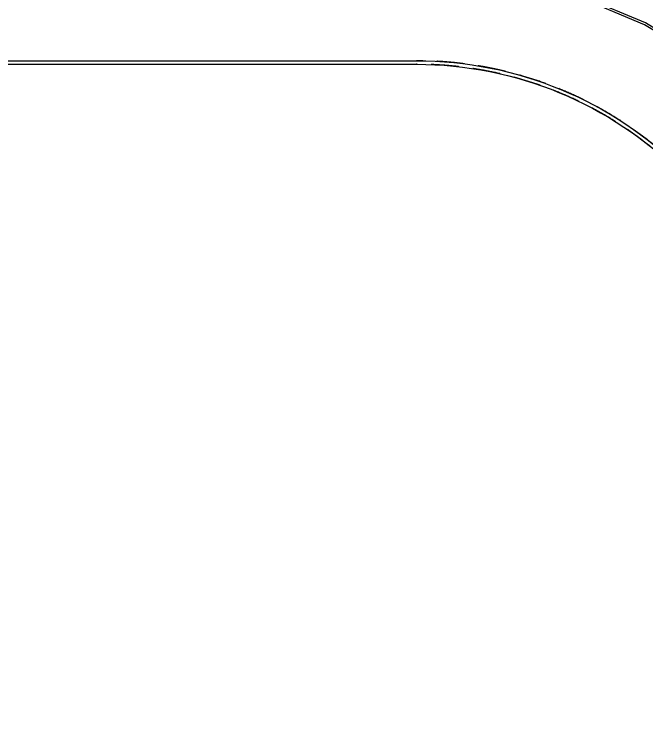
# Model space of a CAD drawing. Header units: millimetres. Extents: x 42980 to 202332, y 27411 to 140378.
# Drawn here: x 131123 to 145506, y 84100 to 100284 of the extents above; entities that cross this region are included whole.
import ezdxf

# ---------------------------------------------------------------- set-up
doc = ezdxf.new("R2010")
doc.units = ezdxf.units.MM
doc.header["$LTSCALE"] = 100
doc.linetypes.add('HIDDEN', pattern=[9.525, 6.35, -3.175])
doc.layers.add('J-RADER_TELE', color=252, linetype='CONTINUOUS')
doc.layers.add('RINK', color=5, linetype='CONTINUOUS')

# ---------------------------------------------------------------- blocks, each defined once
blk = doc.blocks.new('sarg')
at = {"layer": 'RINK'}
blk.add_line((131800, 99214), (131740, 99214), dxfattribs=at)
for points in [[(118753, 99226), (140269, 99226, -0.414214), (148849, 90646), (148849, 84100)], [(118753, 99146), (140269, 99146, -0.414214), (148769, 90646), (148769, 84100)]]:
    blk.add_lwpolyline(points, format="xyb", dxfattribs=at)

msp = doc.modelspace()

# ---------------------------------------------------------------- linework, layer by layer
at = {"layer": 'J-RADER_TELE'}
for p, q in [((145477, 100086), (143659, 100850)), ((145456, 100046), (143641, 100809)), ((148607, 98072), (145456, 100046)), ((148635, 98108), (145477, 100086))]:
    msp.add_line(p, q, dxfattribs=at)
at = {"layer": 'RINK', "linetype": 'HIDDEN'}
for points in [[(118753, 99226), (140269, 99226, -0.414214), (148849, 90646), (148849, 84100)], [(118753, 99146), (140269, 99146, -0.414214), (148769, 90646), (148769, 84100)]]:
    msp.add_lwpolyline(points, format="xyb", dxfattribs=at)

# ---------------------------------------------------------------- block references
at = {"layer": 'RINK'}
msp.add_blockref('sarg', (0, 0), dxfattribs=at)

doc.saveas('drawing.dxf')
